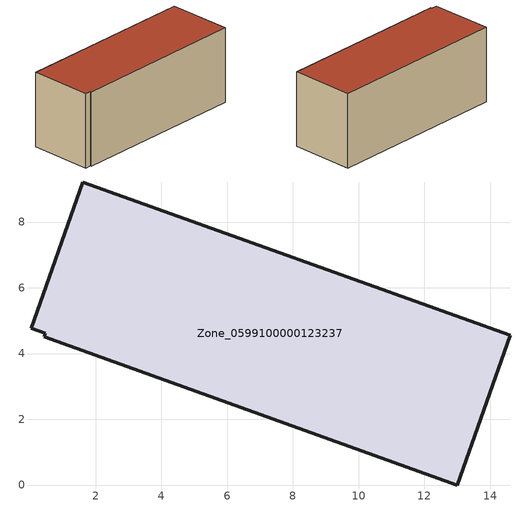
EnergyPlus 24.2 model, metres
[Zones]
Zone_0599100000123237
 floor ground (C_G): 13,0 0.43,4.51 0.46,4.62 0.04,4.78 1.61,9.22 14.62,4.55 z0.53
 wall outside (C_F): 13,0 14.62,4.55 1.61,9.22 0.04,4.78 0.46,4.62 0.43,4.51 13,0 z0.53:6.24
 roof outside (C_R): 0.43,4.51 13,0 14.62,4.55 1.61,9.22 0.04,4.78 0.46,4.62 z6.24
[BUILDING]
Pand.0599100000123237: North Axis=0; Terrain=City; Loads Convergence Tolerance Value=0.04; Temperature Convergence Tolerance Value=0.4; Solar Distribution=FullExterior; Maximum Number of Warmup Days=25; Minimum Number of Warmup Days=1
[Site:Location]
Rotterdam.The.Hague.AP_ZH_NLD Design_Conditions: Latitude=51.96; Longitude=4.45; Time Zone=1; Elevation=-4.5
[SITE:GROUNDTEMPERATURE:BUILDINGSURFACE]
18, 18, 18, 18, 18, 18, 18, 18, 18, 18, 18, 18
[MATERIAL] Thermal Absorptance=0.9; Solar Absorptance=0.7; Visible Absorptance=0.7
Name | Roughness | Thickness | Conductivity | Density | Specific Heat
G.TI.1965-1974 | MediumSmooth | 0.15 | 0.882353 | 540 | 1210
F.TI.1965-1974 | Rough | 0.3 | 0.697674 | 1920 | 840
R.TI.1965-1974 | MediumRough | 0.2 | 0.232558 | 1500 | 1000
[CONSTRUCTION]
C_G: G.TI.1965-1974
C_F: F.TI.1965-1974
C_R: R.TI.1965-1974
[ZONE]
Zone_0599100000123237: Type=1; Multiplier=1; Ceiling Height=Autocalculate; Volume=Autocalculate; Floor Area=autocalculate; Part of Total Floor Area=Yes
[ZONEINFILTRATION:DESIGNFLOWRATE]
Infil_Zone_0599100000123237: Zone or ZoneList or Space or SpaceList=Zone_0599100000123237; Schedule=AlwaysOn; Design Flow Rate Calculation Method=Flow/Area; Flow Rate per Floor Area=0.003; Constant Term Coefficient=1; Temperature Term Coefficient=0; Velocity Term Coefficient=0; Velocity Squared Term Coefficient=0
[HVACTEMPLATE:ZONE:IDEALLOADSAIRSYSTEM]
Zone_0599100000123237: Maximum Heating Supply Air Temperature=50; Minimum Cooling Supply Air Temperature=13; Maximum Heating Supply Air Humidity Ratio=0.0156; Minimum Cooling Supply Air Humidity Ratio=0.0077; Heating Limit=NoLimit; Cooling Limit=NoLimit; Dehumidification Control Type=ConstantSensibleHeatRatio; Cooling Sensible Heat Ratio=0.7; Dehumidification Setpoint=60; Humidification Control Type=None; Humidification Setpoint=30; Outdoor Air Method=None; Outdoor Air Flow Rate per Person=0.00944; Outdoor Air Flow Rate per Zone Floor Area=0; Outdoor Air Flow Rate per Zone=0; Demand Controlled Ventilation Type=None; Outdoor Air Economizer Type=NoEconomizer; Heat Recovery Type=None; Sensible Heat Recovery Effectiveness=0.7; Latent Heat Recovery Effectiveness=0.65
[ZONECONTROL:THERMOSTAT]
ThermostatControl_Zone_0599100000123237: Zone or ZoneList=Zone_0599100000123237; Control Type Schedule=DualSetpointControlType; Control 1=Thermostat_Zone_0599100000123237; Temperature Difference Between Cutout And Setpoint=0
[THERMOSTATSETPOINT:DUALSETPOINT]
Thermostat_Zone_0599100000123237: Heating Setpoint Temperature Schedule=HeatingSetpoint_Zone_0599100000123237; Cooling Setpoint Temperature Schedule=CoolingSetpoint_Zone_0599100000123237
[SCHEDULE:COMPACT]
HeatingSetpoint_Zone_0599100000123237: Through: 12/31, For: AllDays, Until: 24:00, 21
CoolingSetpoint_Zone_0599100000123237: Through: 12/31, For: AllDays, Until: 24:00, 24
DualSetpointControlType: Through: 12/31, For: AllDays, Until: 24:00, 4
AlwaysOn: Through: 12/31, For: AllDays, Until: 24:00, 1
